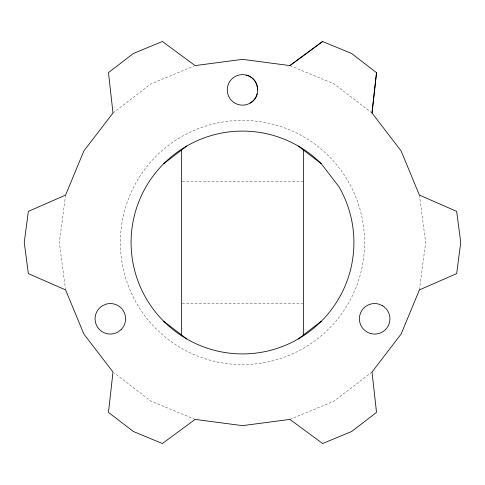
<?xml version="1.0" encoding="UTF-8"?>
<svg xmlns="http://www.w3.org/2000/svg" width="485" height="485" viewBox="0 0 485 485"><rect width="100%" height="100%" fill="white"/><g stroke="black" fill="none" stroke-linecap="round" stroke-linejoin="round"><path stroke-width="0.36" stroke-dasharray="2.42 1.82" d="M65.596 195.097L59.352 242.5L65.596 289.903M419.404 289.903L425.648 242.5L419.404 195.097M112.993 112.993L150.926 83.893L193.715 66.166M372.007 372.007L334.074 401.107L289.903 419.404M182.202 181.451L303.549 181.451M182.202 303.549L302.798 303.549M289.903 65.596L334.074 83.893L372.007 112.993M195.097 419.404L150.926 401.107L114.181 372.916M181.451 348.242A122.099 122.099 0 0 0 364.599 242.5A122.099 122.099 0 0 0 181.451 136.758A122.099 122.099 0 0 0 181.451 348.242"/><path stroke-width="0.73" d="M372.007 112.993L376.53 72.598L372.007 112.993L401.107 150.926L419.404 195.097L456.652 211.381L460.75 242.5L456.652 273.619L419.404 289.903L401.107 334.074L372.007 372.007L376.53 412.402L351.625 431.511L322.622 443.52L289.903 419.404L242.5 425.648L195.097 419.404L162.378 443.52L133.375 431.511L108.47 412.402L112.993 372.007L83.893 334.074L65.596 289.903L28.348 273.619L24.25 242.5L28.348 211.381L65.596 195.097L83.893 150.926L112.993 112.993L108.47 72.598L133.375 53.489L162.378 41.48L195.097 65.596L242.5 59.352L289.903 65.596L322.622 41.48L289.903 65.596M250.133 103.093C261.688 97.018 259.184 78.012 246.453 75.133M163.718 163.718L186.792 146.009M298.208 338.985L321.282 321.282M322.598 41.522L351.625 53.489L376.499 72.647M298.208 146.009L321.282 163.718L338.985 186.792A111.417 111.417 0 0 1 252.212 353.492A111.417 111.417 0 0 1 137.807 204.391A111.417 111.417 0 0 1 321.282 163.718M163.718 321.282L186.792 338.985M303.549 150.114L303.549 334.886M181.451 150.114L181.451 334.886M257.244 93.829A15.259 15.259 0 0 1 227.756 93.829L227.241 89.877A15.259 15.259 0 0 1 242.5 74.617A15.259 15.259 0 0 1 257.759 89.877M121.117 329.606L117.958 332.031A15.259 15.259 0 0 1 97.109 326.441A15.259 15.259 0 0 1 102.693 305.592L106.373 304.071A15.259 15.259 0 0 1 121.117 329.606M382.307 305.592L378.627 304.071A15.259 15.259 0 0 0 363.883 329.606L367.042 332.031A15.259 15.259 0 0 0 387.891 326.441A15.259 15.259 0 0 0 382.307 305.592"/></g></svg>
